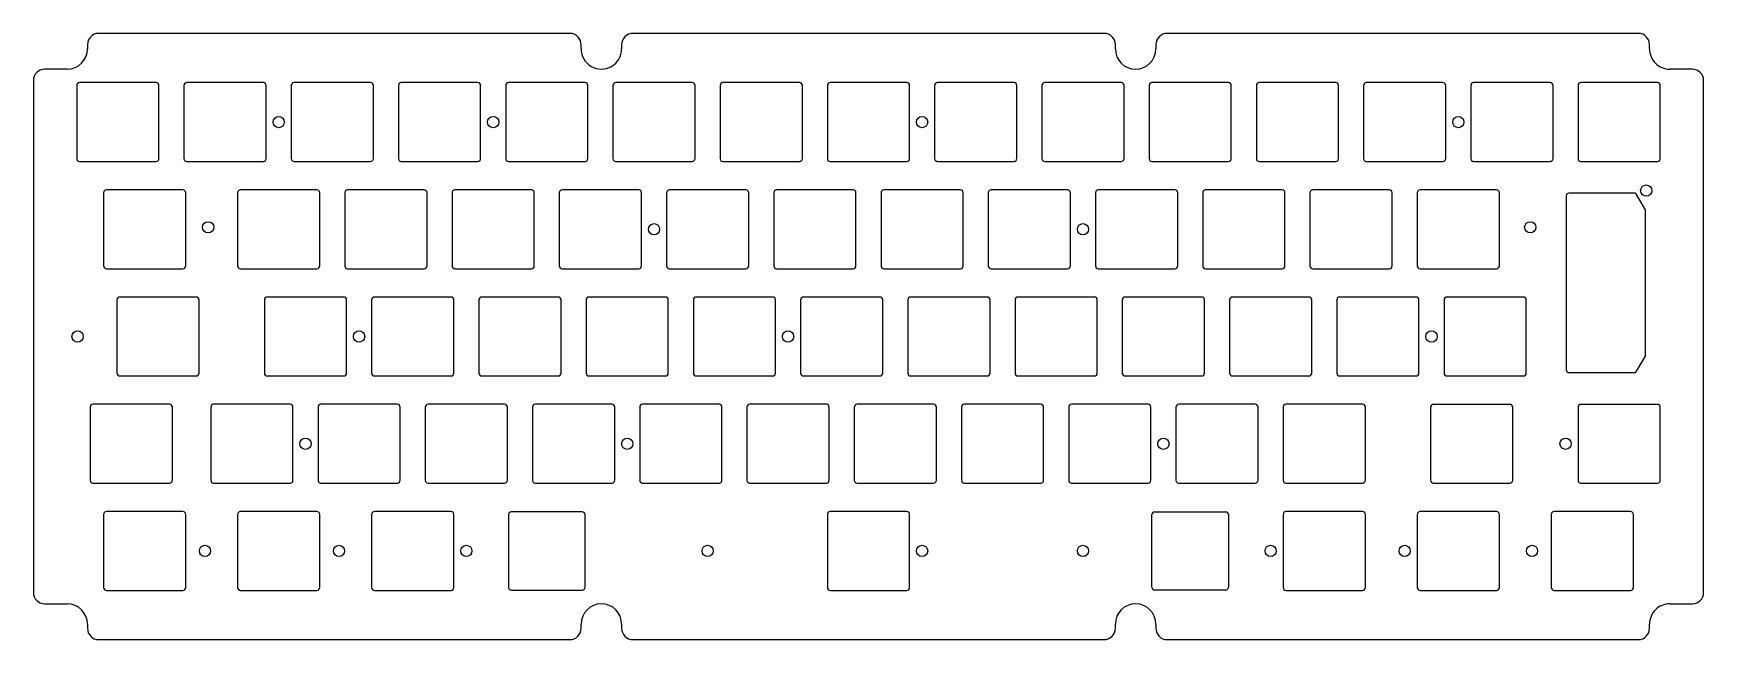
# Model space of a CAD drawing. Header units: millimetres. Extents: x -15 to 282, y -92 to 16.
import ezdxf

# ---------------------------------------------------------------- set-up
doc = ezdxf.new("R2010")
doc.units = ezdxf.units.MM
doc.layers.get('0').update_dxf_attribs({"linetype": 'CONTINUOUS'})
doc.layers.add('BLACK', color=7, linetype='CONTINUOUS')
doc.layers.add('Edge.Cuts', color=53, linetype='CONTINUOUS')

msp = doc.modelspace()

# ---------------------------------------------------------------- linework, layer by layer
for points in [[(240.35, 6.5), (240.35, -6.5, 0.4142123908), (240.85, -7), (254.45, -7, 0.4142135624), (254.95, -6.5), (254.95, 6.5, 0.4142135624), (254.45, 7), (240.85, 7, 0.4142123908)], [(259.4, 6.5), (259.4, -6.5, 0.4142123908), (259.9, -7), (273.5, -7, 0.4142135624), (274, -6.5), (274, 6.5, 0.4142135624), (273.5, 7), (259.9, 7, 0.4142123908)], [(257.34375, -44.075), (257.34375, -13.075, -0.4142135624), (257.84375, -12.575), (269.56175, -12.575), (271.29375, -15.575), (271.29375, -41.575), (269.56175, -44.575), (257.84375, -44.575, -0.4142123908)], [(235.59375, -31.6), (235.59375, -44.6, 0.4142123908), (236.09375, -45.1), (249.69375, -45.1, 0.4142135624), (250.19375, -44.6), (250.19375, -31.6, 0.4142135624), (249.69375, -31.1), (236.09375, -31.1, 0.4142123908)], [(-4.91875, -50.65), (-4.91875, -63.65, 0.4142123908), (-4.41875, -64.15), (9.18125, -64.15, 0.4142135624), (9.68125, -63.65), (9.68125, -50.65, 0.4142135624), (9.18125, -50.15), (-4.41875, -50.15, 0.4142123908)], [(16.5125, -50.65), (16.5125, -63.65, 0.4142123908), (17.0125, -64.15), (30.6125, -64.15, 0.4142135624), (31.1125, -63.65), (31.1125, -50.65, 0.4142135624), (30.6125, -50.15), (17.0125, -50.15, 0.4142123908)]]:
    msp.add_lwpolyline(points, format="xyb", close=True)
for centre in [(238.125, 0), (271.51875, -12.175), (233.3625, -38.1), (33.3375, -57.15)]:
    msp.add_circle(centre, 1)
at = {"layer": 'BLACK', "linetype": 'Continuous'}
for p, q in [((80.3, 15.75), (-3.399777, 15.75)), ((175.1998, 15.75), (91.500008, 15.75)), ((270.0999, 15.75), (186.394144, 15.75)), ((-5.399775, 13.750002), (-5.399775, 13.000001)), ((82.3, 13.75), (82.300008, 13.75)), ((82.300008, 13.010039), (82.300008, 13.75)), ((89.500008, 13.75), (89.500008, 13)), ((177.199792, 13), (177.199792, 13.755656)), ((184.399792, 13.75), (184.399792, 13)), ((272.0999, 13.75), (272.099925, 13.75)), ((272.099925, 13.013416), (272.099925, 13.75)), ((-8.999776, 9.4), (-12.999777, 9.4)), ((279.6999, 9.4), (275.6999, 9.4)), ((-14.999775, 7.400001), (-14.999775, -83.599332)), ((-7.3, 6.499999), (-7.3, -6.499999)), ((6.8, 7), (-6.799999, 7)), ((7.3, -6.5), (7.3, 6.5)), ((11.75, 6.5), (11.75, -6.5)), ((25.85, 7), (12.25, 7)), ((26.35, -6.5), (26.35, 6.5)), ((30.8, 6.5), (30.8, -6.5)), ((44.9, 7), (31.3, 7)), ((45.4, -6.5), (45.4, 6.5)), ((49.85, 6.5), (49.85, -6.5)), ((63.95, 7), (50.35, 7)), ((64.45, -6.5), (64.45, 6.5)), ((68.9, 6.5), (68.9, -6.5)), ((83, 7), (69.4, 7)), ((83.5, -6.5), (83.5, 6.5)), ((87.95, 6.5), (87.95, -6.5)), ((102.05, 7), (88.45, 7)), ((102.55, -6.5), (102.55, 6.5)), ((107, 6.5), (107, -6.5)), ((121.1, 7), (107.5, 7)), ((121.6, -6.5), (121.6, 6.5)), ((126.05, 6.5), (126.05, -6.5)), ((140.15, 7), (126.55, 7)), ((140.65, -6.5), (140.65, 6.5)), ((145.1, 6.5), (145.1, -6.5)), ((159.2, 7), (145.6, 7)), ((159.7, -6.5), (159.7, 6.5)), ((164.15, 6.5), (164.15, -6.5)), ((178.25, 7), (164.65, 7)), ((178.75, -6.5), (178.75, 6.5)), ((183.2, 6.5), (183.2, -6.5)), ((197.3, 7), (183.7, 7)), ((197.8, -6.5), (197.8, 6.5)), ((202.25, 6.5), (202.25, -6.5)), ((216.35, 7), (202.75, 7)), ((216.85, -6.5), (216.85, 6.5)), ((221.3, 6.5), (221.3, -6.5)), ((235.4, 7), (221.8, 7)), ((235.9, -6.5), (235.9, 6.5)), ((281.6999, 7.4), (281.699925, 7.4)), ((281.699925, -83.5993), (281.699925, 7.4)), ((-6.799999, -7), (6.8, -7)), ((12.25, -7), (25.85, -7)), ((31.3, -7), (44.9, -7)), ((50.35, -7), (63.95, -7)), ((69.4, -7), (83, -7)), ((88.45, -7), (102.05, -7)), ((107.5, -7), (121.1, -7)), ((126.55, -7), (140.15, -7)), ((145.6, -7), (159.2, -7)), ((164.65, -7), (178.25, -7)), ((183.7, -7), (197.3, -7)), ((202.75, -7), (216.35, -7)), ((221.8, -7), (235.4, -7)), ((-2.5375, -12.550001), (-2.5375, -25.549999)), ((11.5625, -12.05), (-2.037499, -12.05)), ((12.0625, -25.55), (12.0625, -12.55)), ((12.0625, -25.55), (12.0625, -12.55)), ((21.275, -12.55), (21.275, -25.55)), ((35.375, -12.05), (21.775, -12.05)), ((35.875, -25.55), (35.875, -12.55)), ((40.325, -12.55), (40.325, -25.55)), ((54.425, -12.05), (40.825, -12.05)), ((54.925, -25.55), (54.925, -12.55)), ((59.375, -12.55), (59.375, -25.55)), ((73.475, -12.05), (59.875, -12.05)), ((73.975, -25.55), (73.975, -12.55)), ((78.425, -12.55), (78.425, -25.55)), ((92.525, -12.05), (78.925, -12.05)), ((93.025, -25.55), (93.025, -12.55)), ((97.475, -12.55), (97.475, -25.55)), ((111.575, -12.05), (97.975, -12.05)), ((112.075, -25.55), (112.075, -12.55)), ((116.525, -12.55), (116.525, -25.55)), ((130.625, -12.05), (117.025, -12.05)), ((131.125, -25.55), (131.125, -12.55)), ((135.575, -12.55), (135.575, -25.55)), ((149.675, -12.05), (136.075, -12.05)), ((150.175, -25.55), (150.175, -12.55)), ((154.625, -12.55), (154.625, -25.55)), ((168.725, -12.05), (155.125, -12.05)), ((169.225, -25.55), (169.225, -12.55)), ((173.675, -12.55), (173.675, -25.55)), ((187.775, -12.05), (174.175, -12.05)), ((188.275, -25.55), (188.275, -12.55)), ((192.725, -12.55), (192.725, -25.55)), ((206.825, -12.05), (193.225, -12.05)), ((207.325, -25.55), (207.325, -12.55)), ((211.775, -12.55), (211.775, -25.55)), ((225.875, -12.05), (212.275, -12.05)), ((226.375, -25.55), (226.375, -12.55)), ((230.825, -12.55), (230.825, -25.55)), ((244.925, -12.05), (231.325, -12.05)), ((245.425, -25.55), (245.425, -12.55)), ((-2.037499, -26.05), (11.5625, -26.05)), ((21.775, -26.05), (35.375, -26.05)), ((40.825, -26.05), (54.425, -26.05)), ((59.875, -26.05), (73.475, -26.05)), ((78.925, -26.05), (92.525, -26.05)), ((97.975, -26.05), (111.575, -26.05)), ((117.025, -26.05), (130.625, -26.05)), ((136.075, -26.05), (149.675, -26.05)), ((155.125, -26.05), (168.725, -26.05)), ((174.175, -26.05), (187.775, -26.05)), ((193.225, -26.05), (206.825, -26.05)), ((212.275, -26.05), (225.875, -26.05)), ((231.325, -26.05), (244.925, -26.05)), ((-0.15625, -31.6), (-0.15625, -44.6)), ((13.94375, -31.1), (0.343751, -31.1)), ((14.44375, -44.6), (14.44375, -31.6)), ((26.0375, -31.6), (26.0375, -44.6)), ((40.1375, -31.1), (26.5375, -31.1)), ((40.6375, -44.6), (40.6375, -31.6)), ((45.0875, -31.6), (45.0875, -44.6)), ((59.1875, -31.1), (45.5875, -31.1)), ((59.6875, -44.6), (59.6875, -31.6)), ((64.1375, -31.6), (64.1375, -44.6)), ((78.2375, -31.1), (64.6375, -31.1)), ((78.7375, -44.6), (78.7375, -31.6)), ((83.1875, -31.6), (83.1875, -44.6)), ((97.2875, -31.1), (83.6875, -31.1)), ((97.7875, -44.6), (97.7875, -31.6)), ((102.2375, -31.6), (102.2375, -44.6)), ((116.3375, -31.1), (102.7375, -31.1)), ((116.8375, -44.6), (116.8375, -31.6)), ((121.2875, -31.6), (121.2875, -44.6)), ((135.3875, -31.1), (121.7875, -31.1)), ((135.8875, -44.6), (135.8875, -31.6)), ((140.3375, -31.6), (140.3375, -44.6)), ((154.4375, -31.1), (140.8375, -31.1)), ((154.9375, -44.6), (154.9375, -31.6)), ((159.3875, -31.6), (159.3875, -44.6)), ((173.4875, -31.1), (159.8875, -31.1)), ((173.9875, -44.6), (173.9875, -31.6)), ((178.4375, -31.6), (178.4375, -44.6)), ((192.5375, -31.1), (178.9375, -31.1)), ((193.0375, -44.6), (193.0375, -31.6)), ((197.4875, -31.6), (197.4875, -44.6)), ((211.5875, -31.1), (197.9875, -31.1)), ((212.0875, -44.6), (212.0875, -31.6)), ((216.5375, -31.6), (216.5375, -44.6)), ((230.6375, -31.1), (217.0375, -31.1)), ((231.1375, -44.6), (231.1375, -31.6)), ((0.343751, -45.1), (13.94375, -45.1)), ((26.5375, -45.1), (40.1375, -45.1)), ((45.5875, -45.1), (59.1875, -45.1)), ((64.6375, -45.1), (78.2375, -45.1)), ((83.6875, -45.1), (97.2875, -45.1)), ((102.7375, -45.1), (116.3375, -45.1)), ((121.7875, -45.1), (135.3875, -45.1)), ((140.8375, -45.1), (154.4375, -45.1)), ((159.8875, -45.1), (173.4875, -45.1)), ((178.9375, -45.1), (192.5375, -45.1)), ((197.9875, -45.1), (211.5875, -45.1)), ((217.0375, -45.1), (230.6375, -45.1)), ((49.6625, -50.15), (36.0625, -50.15)), ((68.7125, -50.15), (55.1125, -50.15)), ((87.7625, -50.15), (74.1625, -50.15)), ((106.8125, -50.15), (93.2125, -50.15)), ((125.8625, -50.15), (112.2625, -50.15)), ((144.9125, -50.15), (131.3125, -50.15)), ((163.9625, -50.15), (150.3625, -50.15)), ((183.0125, -50.15), (169.4125, -50.15)), ((202.0625, -50.15), (188.4625, -50.15)), ((221.1125, -50.15), (207.5125, -50.15)), ((247.306162, -50.152051), (233.70625, -50.152051)), ((273.497462, -50.152003), (259.897462, -50.152003)), ((35.5625, -50.65), (35.5625, -63.65)), ((50.1625, -63.65), (50.1625, -50.65)), ((54.6125, -50.65), (54.6125, -63.65)), ((69.2125, -63.65), (69.2125, -50.65)), ((73.6625, -50.65), (73.6625, -63.65)), ((88.2625, -63.65), (88.2625, -50.65)), ((92.7125, -50.65), (92.7125, -63.65)), ((107.3125, -63.65), (107.3125, -50.65)), ((111.7625, -50.65), (111.7625, -63.65)), ((126.3625, -63.65), (126.3625, -50.65)), ((130.8125, -50.65), (130.8125, -63.65)), ((145.4125, -63.65), (145.4125, -50.65)), ((149.8625, -50.65), (149.8625, -63.65)), ((164.4625, -63.65), (164.4625, -50.65)), ((168.9125, -50.65), (168.9125, -63.65)), ((183.5125, -63.65), (183.5125, -50.65)), ((187.9625, -50.65), (187.9625, -63.65)), ((202.5625, -63.65), (202.5625, -50.65)), ((207.0125, -50.65), (207.0125, -63.65)), ((221.6125, -63.65), (221.6125, -50.65)), ((233.20625, -50.652003), (233.20625, -63.652051)), ((247.80625, -63.651903), (247.80625, -50.644041)), ((259.397462, -50.652003), (259.397462, -63.652003)), ((273.997462, -63.652003), (273.997462, -50.652003)), ((36.0625, -64.15), (49.6625, -64.15)), ((55.1125, -64.15), (68.7125, -64.15)), ((74.1625, -64.15), (87.7625, -64.15)), ((93.2125, -64.15), (106.8125, -64.15)), ((112.2625, -64.15), (125.8625, -64.15)), ((131.3125, -64.15), (144.9125, -64.15)), ((150.3625, -64.15), (163.9625, -64.15)), ((169.4125, -64.15), (183.0125, -64.15)), ((188.4625, -64.15), (202.0625, -64.15)), ((207.5125, -64.15), (221.1125, -64.15)), ((233.706262, -64.152051), (247.312407, -64.152051)), ((259.897462, -64.152003), (273.497462, -64.152003)), ((-12.999777, -85.59933), (-8.999776, -85.59933)), ((275.705899, -85.59933), (279.6999, -85.59933)), ((279.6999, -85.599325), (279.6999, -85.59933)), ((-5.399775, -89.199331), (-5.399775, -89.949332)), ((-3.399777, -91.94933), (80.3, -91.94933)), ((80.3, -91.949308), (80.3, -91.94933)), ((82.300008, -89.9493), (82.300008, -89.19933)), ((89.500008, -89.19933), (89.500008, -89.94933)), ((91.5, -91.94933), (175.18408, -91.94933)), ((177.199792, -89.9493), (177.199792, -89.19933)), ((184.399792, -89.19933), (184.399792, -89.958465)), ((186.3998, -91.94933), (270.0999, -91.94933)), ((270.0999, -91.949325), (270.0999, -91.94933)), ((272.099925, -89.9493), (272.099925, -89.1993))]:
    msp.add_line(p, q, dxfattribs=at)
at = {"layer": 'BLACK', "const_width": 0.01005}
msp.add_lwpolyline([(-0.005025, 0, 1), (0.005025, 0, 1)], format="xyb", close=True, dxfattribs=at)
at = {"layer": 'BLACK'}
for centre in [(28.575, 0), (66.675, 0), (142.875, 0), (16.04875, -18.7), (250.9012, -18.7), (95.25, -19.05), (171.45, -19.05), (-7.14375, -38.1), (42.8625, -38.1), (119.0625, -38.1), (90.4875, -57.15), (185.7375, -57.15), (257.175, -57.15)]:
    msp.add_circle(centre, 1, dxfattribs=at)
for centre, radius, start, end in [((-3.399776, 13.750001), 1.999999, 90.00002865, 179.99997135), ((80.3, 13.75), 2, 0, 90), ((91.5, 13.75), 1.999992, 89.99977082, 180), ((175.1998, 13.75), 2, 0.16203268, 90), ((186.3998, 13.75), 2.000008, 90.16203203, 180), ((270.0999, 13.75), 2, 0, 90), ((-8.999776, 13.000001), 3.600001, 270, 0), ((85.9, 13), 3.600008, 179.84022441, 0), ((180.799792, 13), 3.6, 180, 0), ((275.6999, 13), 3.6, 179.78647723, 270), ((-12.999776, 7.400001), 1.999999, 90.00002865, 180), ((279.6999, 7.4), 2, 0, 90), ((-6.799999, 6.499999), 0.500001, 90, 180), ((6.8, 6.5), 0.5, 0, 90), ((12.25, 6.5), 0.5, 90, 180), ((25.85, 6.5), 0.5, 0, 90), ((31.3, 6.5), 0.5, 90, 180), ((44.9, 6.5), 0.5, 0, 90), ((50.35, 6.5), 0.5, 90, 180), ((63.95, 6.5), 0.5, 0, 90), ((69.4, 6.5), 0.5, 90, 180), ((83, 6.5), 0.5, 0, 90), ((88.45, 6.5), 0.5, 90, 180), ((102.05, 6.5), 0.5, 0, 90), ((107.5, 6.5), 0.5, 90, 180), ((121.1, 6.5), 0.5, 0, 90), ((126.55, 6.5), 0.5, 90, 180), ((140.15, 6.5), 0.5, 0, 90), ((145.6, 6.5), 0.5, 90, 180), ((159.2, 6.5), 0.5, 0, 90), ((164.65, 6.5), 0.5, 90, 180), ((178.25, 6.5), 0.5, 0, 90), ((183.7, 6.5), 0.5, 90, 180), ((197.3, 6.5), 0.5, 0, 90), ((202.75, 6.5), 0.5, 90, 180), ((216.35, 6.5), 0.5, 0, 90), ((221.8, 6.5), 0.5, 90, 180), ((235.4, 6.5), 0.5, 0, 90), ((-6.799999, -6.499999), 0.500001, 180, 270), ((6.8, -6.5), 0.5, 270, 0), ((12.25, -6.5), 0.5, 180, 270), ((25.85, -6.5), 0.5, 270, 0), ((31.3, -6.5), 0.5, 180, 270), ((44.9, -6.5), 0.5, 270, 0), ((50.35, -6.5), 0.5, 180, 270), ((63.95, -6.5), 0.5, 270, 0), ((69.4, -6.5), 0.5, 180, 270), ((83, -6.5), 0.5, 270, 0), ((88.45, -6.5), 0.5, 180, 270), ((102.05, -6.5), 0.5, 270, 0), ((107.5, -6.5), 0.5, 180, 270), ((121.1, -6.5), 0.5, 270, 0), ((126.55, -6.5), 0.5, 180, 270), ((140.15, -6.5), 0.5, 270, 0), ((145.6, -6.5), 0.5, 180, 270), ((159.2, -6.5), 0.5, 270, 0), ((164.65, -6.5), 0.5, 180, 270), ((178.25, -6.5), 0.5, 270, 0), ((183.7, -6.5), 0.5, 180, 270), ((197.3, -6.5), 0.5, 270, 0), ((202.75, -6.5), 0.5, 180, 270), ((216.35, -6.5), 0.5, 270, 0), ((221.8, -6.5), 0.5, 180, 270), ((235.4, -6.5), 0.5, 270, 0), ((-2.037499, -12.550001), 0.500001, 90, 180), ((11.5625, -12.55), 0.5, 0, 90), ((21.775, -12.55), 0.5, 90, 180), ((35.375, -12.55), 0.5, 0, 90), ((40.825, -12.55), 0.5, 90, 180), ((54.425, -12.55), 0.5, 0, 90), ((59.875, -12.55), 0.5, 90, 180), ((73.475, -12.55), 0.5, 0, 90), ((78.925, -12.55), 0.5, 90, 180), ((92.525, -12.55), 0.5, 0, 90), ((97.975, -12.55), 0.5, 90, 180), ((111.575, -12.55), 0.5, 0, 90), ((117.025, -12.55), 0.5, 90, 180), ((130.625, -12.55), 0.5, 0, 90), ((136.075, -12.55), 0.5, 90, 180), ((149.675, -12.55), 0.5, 0, 90), ((155.125, -12.55), 0.5, 90, 180), ((168.725, -12.55), 0.5, 0, 90), ((174.175, -12.55), 0.5, 90, 180), ((187.775, -12.55), 0.5, 0, 90), ((193.225, -12.55), 0.5, 90, 180), ((206.825, -12.55), 0.5, 0, 90), ((212.275, -12.55), 0.5, 90, 180), ((225.875, -12.55), 0.5, 0, 90), ((231.325, -12.55), 0.5, 90, 180), ((244.925, -12.55), 0.5, 0, 90), ((-2.037499, -25.549999), 0.500001, 180, 270), ((11.5625, -25.55), 0.5, 270, 0), ((21.775, -25.55), 0.5, 180, 270), ((35.375, -25.55), 0.5, 270, 0), ((40.825, -25.55), 0.5, 180, 270), ((54.425, -25.55), 0.5, 270, 0), ((59.875, -25.55), 0.5, 180, 270), ((73.475, -25.55), 0.5, 270, 0), ((78.925, -25.55), 0.5, 180, 270), ((92.525, -25.55), 0.5, 270, 0), ((97.975, -25.55), 0.5, 180, 270), ((111.575, -25.55), 0.5, 270, 0), ((117.025, -25.55), 0.5, 180, 270), ((130.625, -25.55), 0.5, 270, 0), ((136.075, -25.55), 0.5, 180, 270), ((149.675, -25.55), 0.5, 270, 0), ((155.125, -25.55), 0.5, 180, 270), ((168.725, -25.55), 0.5, 270, 0), ((174.175, -25.55), 0.5, 180, 270), ((187.775, -25.55), 0.5, 270, 0), ((193.225, -25.55), 0.5, 180, 270), ((206.825, -25.55), 0.5, 270, 0), ((212.275, -25.55), 0.5, 180, 270), ((225.875, -25.55), 0.5, 270, 0), ((231.325, -25.55), 0.5, 180, 270), ((244.925, -25.55), 0.5, 270, 0), ((0.343751, -31.600001), 0.500001, 90, 179.99988541), ((13.94375, -31.6), 0.5, 0, 90), ((26.5375, -31.6), 0.5, 90, 180), ((40.1375, -31.6), 0.5, 0, 90), ((45.5875, -31.6), 0.5, 90, 180), ((59.1875, -31.6), 0.5, 0, 90), ((64.6375, -31.6), 0.5, 90, 180), ((78.2375, -31.6), 0.5, 0, 90), ((83.6875, -31.6), 0.5, 90, 180), ((97.2875, -31.6), 0.5, 0, 90), ((102.7375, -31.6), 0.5, 90, 180), ((116.3375, -31.6), 0.5, 0, 90), ((121.7875, -31.6), 0.5, 90, 180), ((135.3875, -31.6), 0.5, 0, 90), ((140.8375, -31.6), 0.5, 90, 180), ((154.4375, -31.6), 0.5, 0, 90), ((159.8875, -31.6), 0.5, 90, 180), ((173.4875, -31.6), 0.5, 0, 90), ((178.9375, -31.6), 0.5, 90, 180), ((192.5375, -31.6), 0.5, 0, 90), ((197.9875, -31.6), 0.5, 90, 180), ((211.5875, -31.6), 0.5, 0, 90), ((217.0375, -31.6), 0.5, 90, 180), ((230.6375, -31.6), 0.5, 0, 90), ((0.343751, -44.599999), 0.500001, 180.00011459, 270), ((13.94375, -44.6), 0.5, 270, 0), ((26.5375, -44.6), 0.5, 180, 270), ((40.1375, -44.6), 0.5, 270, 0), ((45.5875, -44.6), 0.5, 180, 270), ((59.1875, -44.6), 0.5, 270, 0), ((64.6375, -44.6), 0.5, 180, 270), ((78.2375, -44.6), 0.5, 270, 0), ((83.6875, -44.6), 0.5, 180, 270), ((97.2875, -44.6), 0.5, 270, 0), ((102.7375, -44.6), 0.5, 180, 270), ((116.3375, -44.6), 0.5, 270, 0), ((121.7875, -44.6), 0.5, 180, 270), ((135.3875, -44.6), 0.5, 270, 0), ((140.8375, -44.6), 0.5, 180, 270), ((154.4375, -44.6), 0.5, 270, 0), ((159.8875, -44.6), 0.5, 180, 270), ((173.4875, -44.6), 0.5, 270, 0), ((178.9375, -44.6), 0.5, 180, 270), ((192.5375, -44.6), 0.5, 270, 0), ((197.9875, -44.6), 0.5, 180, 270), ((211.5875, -44.6), 0.5, 270, 0), ((217.0375, -44.6), 0.5, 180, 270), ((230.6375, -44.6), 0.5, 270, 0), ((36.0625, -50.65), 0.5, 90, 180), ((49.6625, -50.65), 0.5, 0, 90), ((55.1125, -50.65), 0.5, 90, 180), ((68.7125, -50.65), 0.5, 0, 90), ((74.1625, -50.65), 0.5, 90, 180), ((87.7625, -50.65), 0.5, 0, 90), ((93.2125, -50.65), 0.5, 90, 180), ((106.8125, -50.65), 0.5, 0, 90), ((112.2625, -50.65), 0.5, 90, 180), ((125.8625, -50.65), 0.5, 0, 90), ((131.3125, -50.65), 0.5, 90, 180), ((144.9125, -50.65), 0.5, 0, 90), ((150.3625, -50.65), 0.5, 90, 180), ((163.9625, -50.65), 0.5, 0, 90), ((169.4125, -50.65), 0.5, 90, 180), ((183.0125, -50.65), 0.5, 0, 90), ((188.4625, -50.65), 0.5, 90, 180), ((202.0625, -50.65), 0.5, 0, 90), ((207.5125, -50.65), 0.5, 90, 180), ((221.1125, -50.65), 0.5, 0, 90), ((233.706162, -50.652003), 0.499912, 89.98991497, 180), ((247.306162, -50.652203), 0.500152, 0.9350487, 90), ((259.897462, -50.652003), 0.5, 90, 180), ((273.497462, -50.652003), 0.5, 0, 90), ((36.0625, -63.65), 0.5, 180, 270), ((49.6625, -63.65), 0.5, 270, 0), ((55.1125, -63.65), 0.5, 180, 270), ((68.7125, -63.65), 0.5, 270, 0), ((74.1625, -63.65), 0.5, 180, 270), ((87.7625, -63.65), 0.5, 270, 0), ((93.2125, -63.65), 0.5, 180, 270), ((106.8125, -63.65), 0.5, 270, 0), ((112.2625, -63.65), 0.5, 180, 270), ((125.8625, -63.65), 0.5, 270, 0), ((131.3125, -63.65), 0.5, 180, 270), ((144.9125, -63.65), 0.5, 270, 0), ((150.3625, -63.65), 0.5, 180, 270), ((163.9625, -63.65), 0.5, 270, 0), ((169.4125, -63.65), 0.5, 180, 270), ((183.0125, -63.65), 0.5, 270, 0), ((188.4625, -63.65), 0.5, 180, 270), ((202.0625, -63.65), 0.5, 270, 0), ((207.5125, -63.65), 0.5, 180, 270), ((221.1125, -63.65), 0.5, 270, 0), ((233.706262, -63.652103), 0.499948, 179.99404138, 270), ((247.306062, -63.651903), 0.500188, 270.7268293, 0), ((259.897462, -63.652003), 0.5, 180, 270), ((273.497462, -63.652003), 0.5, 270, 0), ((-12.999776, -83.599331), 1.999999, 180.00002865, 269.99997135), ((-8.999776, -89.199331), 3.600001, 0, 90), ((85.900008, -89.19933), 3.6, 0, 180), ((180.799792, -89.19933), 3.6, 0, 180), ((275.6999, -89.1993), 3.599975, 89.90452224, 180), ((279.6999, -83.5993), 2.000025, 270, 0), ((-3.399776, -89.949331), 1.999999, 180.00002865, 269.99997135), ((80.3, -89.9493), 2.000008, 270, 0), ((91.5, -89.9494), 1.99993, 179.99799464, 270), ((175.1996, -89.9492), 2.000192, 269.55542257, 359.99713549), ((186.3998, -89.9493), 2.00003, 180.26255502, 270), ((270.0999, -89.9493), 2.000025, 270, 0)]:
    msp.add_arc(centre, radius, start, end, dxfattribs=at)
at = {"layer": 'Edge.Cuts', "linetype": 'CONTINUOUS'}
for p, q in [((-2.5375, -69.700001), (-2.5375, -82.699999)), ((11.5625, -69.2), (-2.037499, -69.2)), ((12.0625, -82.7), (12.0625, -69.7)), ((21.275, -69.7), (21.275, -82.7)), ((35.375, -69.2), (21.775, -69.2)), ((35.875, -82.7), (35.875, -69.7)), ((45.0875, -69.7), (45.0875, -82.7)), ((59.1875, -69.2), (45.5875, -69.2)), ((59.6875, -82.7), (59.6875, -69.7)), ((69.3934, -69.75), (69.3934, -82.65)), ((82.4934, -69.25), (69.8934, -69.25)), ((82.9934, -82.65), (82.9934, -69.75)), ((126.05, -69.7), (126.05, -82.7)), ((140.15, -69.2), (126.55, -69.2)), ((140.65, -82.7), (140.65, -69.7)), ((183.7, -82.65), (183.7, -69.75)), ((184.2, -69.25), (196.8, -69.25)), ((197.3, -69.75), (197.3, -82.65)), ((207.0125, -69.7), (207.0125, -82.7)), ((221.1125, -69.2), (207.5125, -69.2)), ((221.6125, -82.7), (221.6125, -69.7)), ((230.825, -69.7), (230.825, -82.7)), ((244.925, -69.2), (231.325, -69.2)), ((245.425, -82.7), (245.425, -69.7)), ((254.6375, -69.7), (254.6375, -82.7)), ((268.7375, -69.2), (255.1375, -69.2)), ((269.2375, -82.7), (269.2375, -69.7)), ((-2.037499, -83.2), (11.5625, -83.2)), ((21.775, -83.2), (35.375, -83.2)), ((45.5875, -83.2), (59.1875, -83.2)), ((69.8934, -83.15), (82.4934, -83.15)), ((126.55, -83.2), (140.15, -83.2)), ((196.8, -83.15), (184.2, -83.15)), ((207.5125, -83.2), (221.1125, -83.2)), ((231.325, -83.2), (244.925, -83.2)), ((255.1375, -83.2), (268.7375, -83.2))]:
    msp.add_line(p, q, dxfattribs=at)
at = {"layer": 'Edge.Cuts'}
for centre in [(15.478125, -76.2), (39.290625, -76.2), (61.9125, -76.2), (104.775, -76.2), (142.875, -76.2), (171.45, -76.2), (204.7875, -76.2), (228.6, -76.2), (251.221875, -76.2)]:
    msp.add_circle(centre, 1, dxfattribs=at)
for centre, radius, start, end in [((-2.037478, -69.700041), 0.500022, 90.00240623, 179.99541654), ((11.562522, -69.700041), 0.500041, 0.00469846, 90.00252081), ((21.775022, -69.700041), 0.500022, 90.00252081, 179.99530195), ((35.375022, -69.700041), 0.500041, 0.00469846, 90.00252081), ((45.587522, -69.700041), 0.500022, 90.00252081, 179.99530195), ((59.187522, -69.700041), 0.500041, 0.00469846, 90.00252081), ((69.893422, -69.750041), 0.500022, 90.00252081, 179.99530195), ((82.493422, -69.750041), 0.500041, 0.00469846, 90.00252081), ((126.550022, -69.700041), 0.500022, 90.00252081, 179.99530195), ((140.150022, -69.700041), 0.500041, 0.00469846, 90.00252081), ((184.200022, -69.750041), 0.500022, 90.00252081, 179.99530195), ((196.800022, -69.750041), 0.500041, 0.00469846, 90.00252081), ((207.512522, -69.700041), 0.500022, 90.00252081, 179.99530195), ((221.112522, -69.700041), 0.500041, 0.00469846, 90.00252081), ((231.325022, -69.700041), 0.500022, 90.00252081, 179.99530195), ((244.925022, -69.700041), 0.500041, 0.00469846, 90.00252081), ((255.137522, -69.700041), 0.500022, 90.00252081, 179.99530195), ((268.737522, -69.700041), 0.500041, 0.00469846, 90.00252081), ((-2.037478, -82.700041), 0.499959, -180.00481263, -90.00240662), ((11.562522, -82.700041), 0.499978, -90.00252122, 0.00469846), ((21.775022, -82.700041), 0.499959, -180.00469805, -90.00252122), ((35.375022, -82.700041), 0.499978, -90.00252122, 0.00469846), ((45.587522, -82.700041), 0.499959, -180.00469805, -90.00252122), ((59.187522, -82.700041), 0.499978, -90.00252122, 0.00469846), ((69.893422, -82.650041), 0.499959, -180.00469805, -90.00252122), ((82.493422, -82.650041), 0.499978, -90.00252122, 0.00469846), ((126.550022, -82.700041), 0.499959, -180.00469805, -90.00252122), ((140.150022, -82.700041), 0.499978, -90.00252122, 0.00469846), ((184.200022, -82.650041), 0.499959, -180.00469805, -90.00252122), ((196.800022, -82.650041), 0.499978, -90.00252122, 0.00469846), ((207.512522, -82.700041), 0.499959, -180.00469805, -90.00252122), ((221.112522, -82.700041), 0.499978, -90.00252122, 0.00469846), ((231.325022, -82.700041), 0.499959, -180.00469805, -90.00252122), ((244.925022, -82.700041), 0.499978, -90.00252122, 0.00469846), ((255.137522, -82.700041), 0.499959, -180.00469805, -90.00252122), ((268.737522, -82.700041), 0.499978, -90.00252122, 0.00469846)]:
    msp.add_arc(centre, radius, start, end, dxfattribs=at)

doc.saveas('drawing.dxf')
